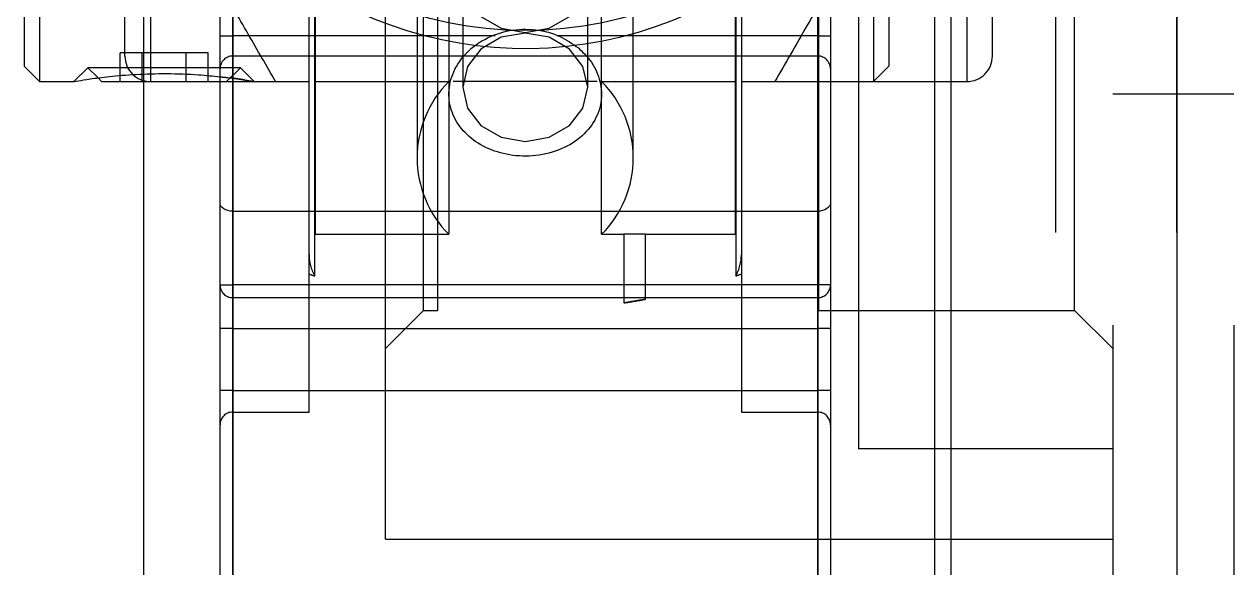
# Model space of a CAD drawing. Header units: metres. Extents: x 0 to 21025, y 0 to 14850.
# Drawn here: x 8554.58 to 8602.15, y 13148.56 to 13169.93 of the extents above; entities that cross this region are included whole.
import ezdxf

# ---------------------------------------------------------------- set-up
doc = ezdxf.new("R2010")
doc.units = ezdxf.units.M
doc.header["$LTSCALE"] = 25
doc.linetypes.add('HIDDEN2', pattern=[4.7625, 3.175, -1.5875])
doc.layers.add('SL4', color=4, linetype='Continuous')
doc.layers.add('ST1', color=7, linetype='HIDDEN2')

msp = doc.modelspace()

# ---------------------------------------------------------------- linework, layer by layer
at = {"layer": 'SL4'}
for p, q in [((8590.386, 13042.681), (8590.386, 13286.681)), ((8599.911, 13286.681), (8599.911, 13042.681)), ((8562.784, 13206.782), (8562.784, 13162.58)), ((8585.784, 13162.58), (8585.784, 13206.782)), ((8562.284, 13162.896), (8562.284, 13206.466)), ((8586.284, 13206.466), (8586.284, 13162.896)), ((8554.584, 13184.681), (8554.584, 13168.281)), ((8555.184, 13184.681), (8555.184, 13167.681)), ((8587.984, 13180.668), (8587.984, 13167.681)), ((8588.584, 13180.668), (8588.584, 13168.281)), ((8554.584, 13168.281), (8555.184, 13167.681)), ((8587.984, 13167.681), (8588.584, 13168.281)), ((8555.184, 13167.681), (8556.546, 13167.681)), ((8557.486, 13167.82), (8557.625, 13167.681)), ((8557.625, 13167.681), (8562.284, 13167.681)), ((8559.284, 13137.431), (8559.284, 13167.681)), ((8586.284, 13167.681), (8587.984, 13167.681)), ((8562.284, 13157.971), (8562.284, 13162.896)), ((8562.784, 13162.58), (8585.784, 13162.58)), ((8562.784, 13162.58), (8562.784, 13157.971)), ((8585.784, 13157.971), (8585.784, 13162.58)), ((8586.284, 13162.896), (8586.284, 13157.971)), ((8562.784, 13157.971), (8562.284, 13157.971)), ((8562.284, 13147.181), (8562.284, 13157.971)), ((8562.784, 13157.971), (8585.784, 13157.971)), ((8562.784, 13157.971), (8562.784, 13147.181)), ((8586.284, 13157.971), (8585.784, 13157.971)), ((8585.784, 13147.181), (8585.784, 13157.971)), ((8586.284, 13157.971), (8586.284, 13147.181))]:
    msp.add_line(p, q, dxfattribs=at)
at = {"layer": 'SL4', "flags": 128}
for points in [[(8571.825, 13167.452), (8572.012, 13166.637), (8572.545, 13165.946), (8573.343, 13165.485), (8574.284, 13165.322), (8575.224, 13165.485), (8576.022, 13165.946), (8576.555, 13166.637), (8576.742, 13167.452), (8576.555, 13168.267), (8576.022, 13168.957), (8575.224, 13169.419), (8574.284, 13169.581), (8573.343, 13169.419), (8572.545, 13168.957), (8572.012, 13168.267), (8571.825, 13167.452)], [(8562.784, 13162.58), (8562.686, 13162.586), (8562.592, 13162.604), (8562.506, 13162.634), (8562.43, 13162.673), (8562.368, 13162.721), (8562.322, 13162.775), (8562.293, 13162.834), (8562.284, 13162.896)], [(8586.284, 13162.896), (8586.274, 13162.834), (8586.245, 13162.775), (8586.199, 13162.721), (8586.137, 13162.673), (8586.061, 13162.634), (8585.975, 13162.604), (8585.881, 13162.586), (8585.784, 13162.58)]]:
    msp.add_lwpolyline(points, dxfattribs=at)
at = {"layer": 'SL4'}
for points, knots in [([(8576.376, 13168.999), (8576.146, 13169.161), (8575.651, 13169.51), (8574.693, 13169.76), (8573.65, 13169.732), (8572.664, 13169.386), (8571.874, 13168.773), (8571.381, 13167.986), (8571.229, 13167.141), (8571.408, 13166.334), (8571.884, 13165.634), (8572.616, 13165.095), (8573.547, 13164.771), (8574.584, 13164.709), (8575.604, 13164.934), (8576.469, 13165.428), (8577.065, 13166.13), (8577.327, 13166.949), (8577.248, 13167.781), (8576.905, 13168.491), (8576.535, 13168.846), (8576.376, 13168.999)], [0, 0, 0, 0, 0.047292, 0.102091, 0.158296, 0.214989, 0.271005, 0.325251, 0.37727, 0.427786, 0.478331, 0.530322, 0.584384, 0.640206, 0.696866, 0.753228, 0.808134, 0.860843, 0.911693, 0.962052, 1, 1, 1, 1]), ([(8556.546, 13167.682), (8556.545, 13167.682), (8556.485, 13167.672), (8556.688, 13167.707), (8557.146, 13167.78), (8557.935, 13167.883), (8558.978, 13167.972), (8560.199, 13168.004), (8561.383, 13167.961), (8562.009, 13167.895), (8562.284, 13167.866)], [0, 0, 0, 0, 0.0025256, 0.130831, 0.2587629, 0.3955285, 0.5451882, 0.7055064, 0.8706172, 1, 1, 1, 1])]:
    msp.add_open_spline(points, degree=3, knots=knots, dxfattribs=at)
at = {"layer": 'ST1'}
for p, q in [((8595.149, 13042.681), (8595.149, 13286.681)), ((8599.911, 13042.681), (8599.911, 13286.681)), ((8597.384, 13277.156), (8597.384, 13055.444)), ((8602.146, 13277.156), (8602.146, 13055.444)), ((8591.034, 13134.431), (8591.034, 13234.931)), ((8568.784, 13149.681), (8568.784, 13219.681)), ((8562.784, 13214.637), (8562.784, 13154.725)), ((8565.784, 13154.681), (8565.784, 13214.681)), ((8582.784, 13214.681), (8582.784, 13154.681)), ((8585.784, 13154.725), (8585.784, 13214.637)), ((8570.284, 13158.681), (8570.284, 13210.681)), ((8570.834, 13210.681), (8570.834, 13158.681)), ((8585.834, 13158.681), (8585.834, 13210.681)), ((8595.884, 13158.681), (8595.884, 13210.681)), ((8566.006, 13160.034), (8566.006, 13209.328)), ((8566.034, 13161.671), (8566.034, 13207.692)), ((8577.289, 13161.671), (8577.289, 13207.692)), ((8582.534, 13207.692), (8582.534, 13161.671)), ((8570.034, 13204.686), (8570.034, 13164.676)), ((8578.534, 13164.676), (8578.534, 13204.686)), ((8559.284, 13167.681), (8559.284, 13201.681)), ((8559.544, 13201.67), (8559.544, 13167.693)), ((8591.654, 13201.67), (8591.654, 13167.693)), ((8558.544, 13168.681), (8558.544, 13200.681)), ((8592.654, 13168.681), (8592.654, 13200.681)), ((8562.784, 13169.481), (8562.784, 13199.881)), ((8585.784, 13199.881), (8585.784, 13169.481)), ((8571.278, 13184.681), (8571.278, 13161.671)), ((8582.561, 13184.681), (8582.561, 13160.034)), ((8562.784, 13173.911), (8562.784, 13169.481)), ((8562.784, 13159.681), (8562.784, 13173.911)), ((8585.784, 13169.481), (8585.784, 13173.911)), ((8585.784, 13173.911), (8585.784, 13159.681)), ((8571.825, 13171.739), (8571.825, 13167.452)), ((8576.742, 13167.452), (8576.742, 13171.739)), ((8587.394, 13171.431), (8587.394, 13153.241)), ((8562.284, 13169.481), (8562.784, 13169.481)), ((8562.284, 13169.481), (8562.784, 13169.481)), ((8562.784, 13168.681), (8562.784, 13169.481)), ((8562.784, 13169.481), (8562.784, 13168.681)), ((8573.099, 13169.481), (8562.784, 13169.481)), ((8585.784, 13169.481), (8575.528, 13169.481)), ((8585.784, 13169.481), (8585.784, 13168.681)), ((8585.784, 13169.481), (8586.284, 13169.481)), ((8585.784, 13168.681), (8585.784, 13169.481)), ((8585.784, 13169.481), (8586.284, 13169.481)), ((8559.218, 13168.806), (8558.352, 13168.806)), ((8558.352, 13167.681), (8558.352, 13168.806)), ((8560.95, 13168.806), (8559.218, 13168.806)), ((8559.218, 13167.681), (8559.218, 13168.806)), ((8560.95, 13167.681), (8560.95, 13168.806)), ((8561.816, 13168.806), (8560.95, 13168.806)), ((8561.816, 13167.681), (8561.816, 13168.806)), ((8585.784, 13168.681), (8562.784, 13168.681)), ((8557.084, 13168.222), (8556.542, 13167.681)), ((8560.084, 13168.222), (8557.084, 13168.222)), ((8557.084, 13168.222), (8557.486, 13167.82)), ((8563.084, 13168.222), (8560.084, 13168.222)), ((8562.542, 13167.681), (8563.084, 13168.222)), ((8563.625, 13167.681), (8563.084, 13168.222)), ((8562.284, 13167.681), (8562.542, 13167.681)), ((8562.542, 13167.681), (8563.586, 13167.681)), ((8563.586, 13167.681), (8565.784, 13167.681)), ((8566.034, 13167.681), (8571.278, 13167.681)), ((8577.289, 13167.681), (8582.534, 13167.681)), ((8582.784, 13167.681), (8586.284, 13167.681)), ((8587.984, 13167.681), (8591.654, 13167.681)), ((8602.146, 13167.181), (8597.384, 13167.181)), ((8566.034, 13161.671), (8571.278, 13161.671)), ((8577.289, 13161.671), (8578.159, 13161.671)), ((8578.159, 13161.671), (8578.159, 13158.972)), ((8579.003, 13161.671), (8582.534, 13161.671)), ((8579.009, 13159.113), (8579.009, 13161.671)), ((8562.284, 13159.681), (8562.784, 13159.681)), ((8585.784, 13159.681), (8562.784, 13159.681)), ((8562.784, 13159.181), (8562.784, 13159.681)), ((8585.784, 13159.181), (8585.784, 13159.681)), ((8586.284, 13159.681), (8585.784, 13159.681)), ((8562.784, 13155.531), (8562.784, 13159.181)), ((8562.784, 13159.181), (8585.784, 13159.181)), ((8585.784, 13159.181), (8585.784, 13155.531)), ((8568.784, 13157.181), (8570.284, 13158.681)), ((8570.284, 13158.681), (8570.834, 13158.681)), ((8578.909, 13159.097), (8578.938, 13159.102)), ((8578.938, 13159.102), (8578.96, 13159.106)), ((8585.834, 13158.681), (8595.884, 13158.681)), ((8595.884, 13158.681), (8597.384, 13157.181)), ((8562.784, 13155.531), (8562.284, 13155.531)), ((8562.784, 13147.181), (8562.784, 13155.531)), ((8562.784, 13155.531), (8585.784, 13155.531)), ((8586.284, 13155.531), (8585.784, 13155.531)), ((8585.784, 13155.531), (8585.784, 13147.181)), ((8562.784, 13154.681), (8565.784, 13154.681)), ((8582.784, 13154.681), (8585.784, 13154.681)), ((8597.384, 13153.241), (8587.394, 13153.241)), ((8568.784, 13149.681), (8597.384, 13149.681))]:
    msp.add_line(p, q, dxfattribs=at)
at = {"layer": 'ST1', "flags": 128}
msp.add_lwpolyline([(8574.284, 13169.61), (8575.224, 13169.772), (8576.022, 13170.234), (8576.555, 13170.925), (8576.742, 13171.739), (8576.555, 13172.554), (8576.022, 13173.245), (8575.224, 13173.707), (8574.284, 13173.869), (8573.343, 13173.707), (8572.545, 13173.245), (8572.012, 13172.554), (8571.825, 13171.739), (8572.012, 13170.925), (8572.545, 13170.234), (8573.343, 13169.772), (8574.284, 13169.61)], dxfattribs=at)
at = {"layer": 'ST1'}
msp.add_circle((8574.284, 13184.681), 15, dxfattribs=at)
for centre, radius, start, end in [((8574.284, 13184.681), 15.7, 197.1737, 162.8263), ((8559.544, 13168.681), 1, 180, 270), ((8562.784, 13168.181), 0.5, 90, 180), ((8585.784, 13168.181), 0.5, 0, 90), ((8591.654, 13168.681), 1, 270, 0), ((8574.284, 13164.676), 4.25, 135, 180), ((8574.284, 13164.676), 4.25, 0, 45), ((8574.284, 13164.676), 4.25, 180, 225), ((8574.284, 13164.676), 4.25, 315, 0), ((8578.584, 13138.664), 23.011, 88.9546, 91.0583), ((8567.484, 13160.875), 1.7, 180, 209.6445), ((8581.084, 13160.875), 1.7, 330.3555, 0), ((8574.284, 13184.681), 26, 250.9179, 251.4359), ((8574.284, 13184.681), 26, 288.5641, 289.0821), ((8562.784, 13159.681), 0.5, 180, 270), ((8585.784, 13159.681), 0.5, 270, 0), ((8574.284, 13184.681), 26, 278.5716, 280.4622), ((8562.784, 13154.181), 0.5, 90, 180), ((8585.784, 13154.181), 0.5, 0, 90)]:
    msp.add_arc(centre, radius, start, end, dxfattribs=at)
for points, knots in [([(8564.469, 13167.681), (8564.113, 13168.296), (8563.393, 13169.544), (8562.111, 13171.765), (8560.681, 13174.242), (8559.099, 13176.982), (8557.506, 13179.74), (8555.988, 13182.37), (8555.071, 13183.958), (8554.654, 13184.681)], [0, 0, 0, 0, 0.114678, 0.232485, 0.388423, 0.5445, 0.705441, 0.865997, 1, 1, 1, 1]), ([(8593.913, 13184.681), (8593.558, 13184.066), (8592.838, 13182.819), (8591.556, 13180.597), (8590.125, 13178.12), (8588.543, 13175.38), (8586.951, 13172.622), (8585.433, 13169.993), (8584.516, 13168.404), (8584.099, 13167.681)], [0, 0, 0, 0, 0.114678, 0.232485, 0.388423, 0.5445, 0.705441, 0.865997, 1, 1, 1, 1]), ([(8562.284, 13167.866), (8562.363, 13167.858), (8562.798, 13167.819), (8563.291, 13167.735), (8563.642, 13167.678), (8563.597, 13167.686), (8563.586, 13167.688)], [0, 0, 0, 0, 0.092544, 0.506439, 0.884379, 1, 1, 1, 1]), ([(8563.247, 13167.743), (8563.226, 13167.746), (8563.113, 13167.764), (8562.888, 13167.795), (8562.705, 13167.82)], [0, 0, 0, 0, 0.186078, 1, 1, 1, 1]), ([(8577.114, 13167.681), (8576.17, 13167.681), (8574.283, 13167.681), (8572.397, 13167.681), (8571.453, 13167.681)], [0, 0, 0, 0, 0.499984, 1, 1, 1, 1]), ([(8579.004, 13159.113), (8579.005, 13159.114), (8579.012, 13159.115), (8578.977, 13159.109), (8578.901, 13159.096), (8578.786, 13159.077), (8578.648, 13159.054), (8578.502, 13159.029), (8578.364, 13159.006), (8578.251, 13158.987), (8578.181, 13158.975), (8578.152, 13158.97), (8578.159, 13158.972), (8578.16, 13158.972)], [0, 0, 0, 0, 0.026331, 0.131579, 0.23704, 0.343547, 0.451493, 0.56066, 0.670283, 0.779377, 0.887188, 0.993551, 1, 1, 1, 1])]:
    msp.add_open_spline(points, degree=3, knots=knots, dxfattribs=at)

doc.saveas('drawing.dxf')
